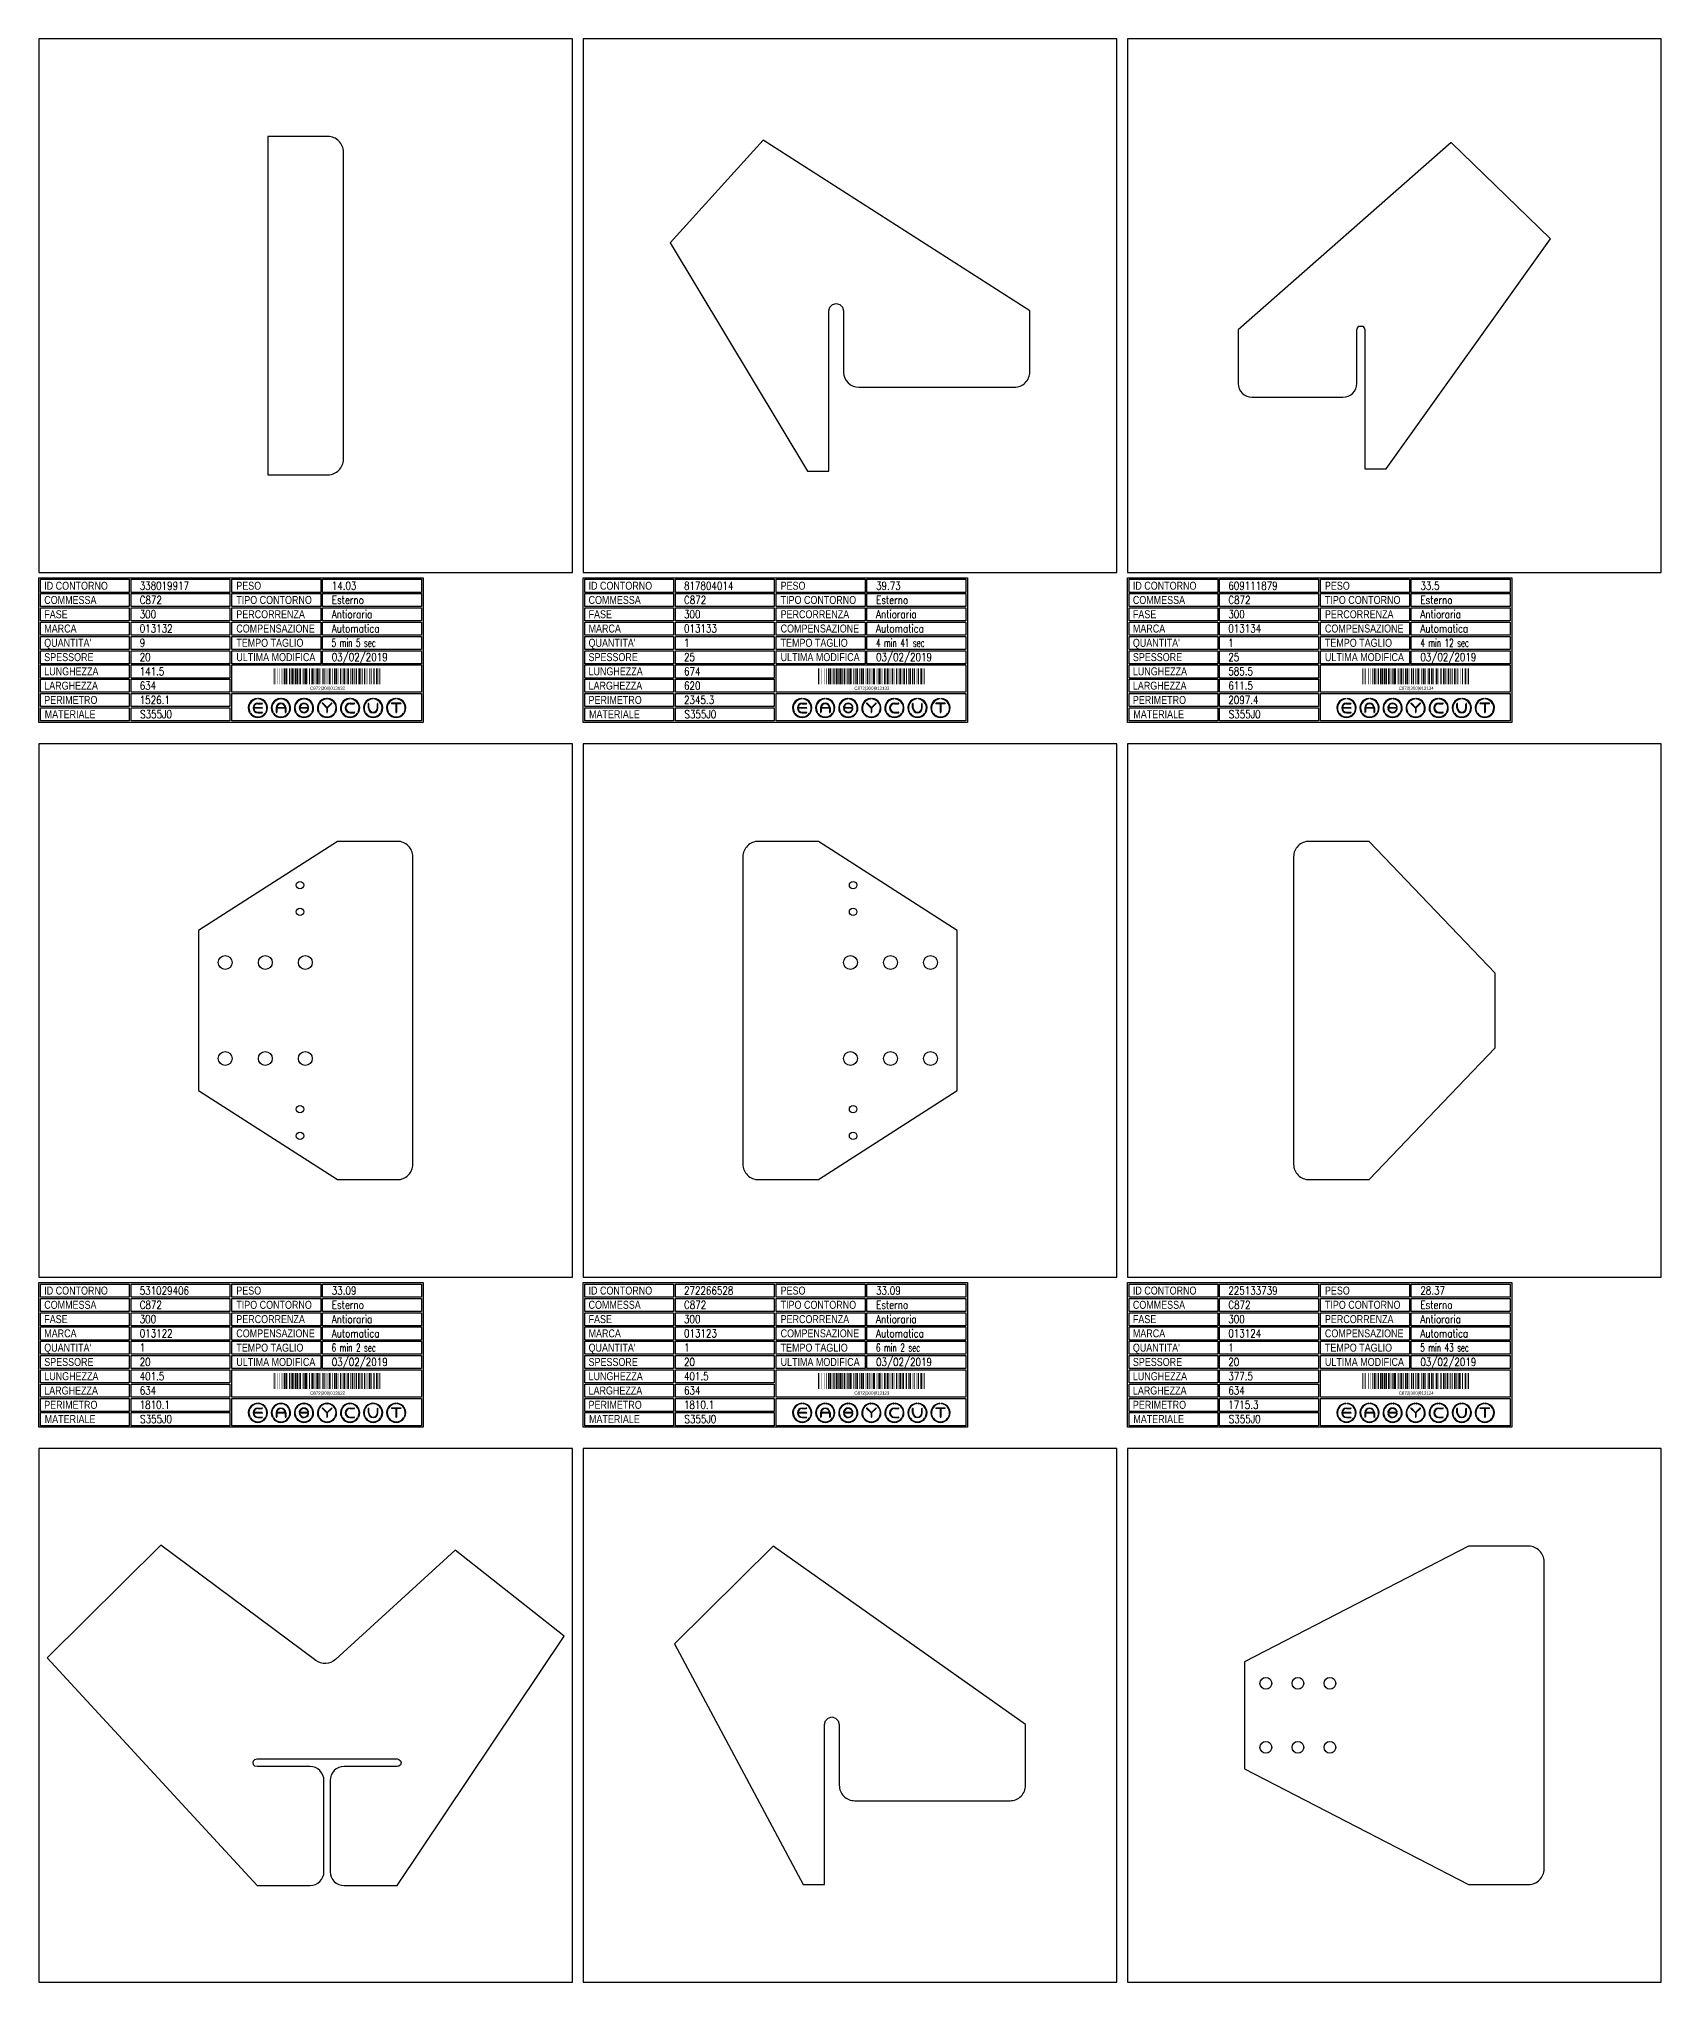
# Model space of a CAD drawing. Header units: millimetres. Extents: x 10000 to 53102, y 10000 to 35064.
# Drawn here: x 15100 to 18140, y 16686 to 20328 of the extents above; entities that cross this region are included whole.
import ezdxf
from ezdxf.enums import TextEntityAlignment as Align

# ---------------------------------------------------------------- set-up
doc = ezdxf.new("R2010")
doc.units = ezdxf.units.MM
doc.styles.add('EasyCutStyle', font='romans.shx', dxfattribs={"width": 0.8})
doc.styles.add('EasyCutStyle1', font='arial.ttf', dxfattribs={"width": 0.8})

# ---------------------------------------------------------------- blocks, each defined once
blk = doc.blocks.new('BlockShape01')
at = {"color": 253}
blk.add_lwpolyline([(0, 0), (720, 0), (720, -271), (0, -271)], close=True, dxfattribs=at)
at = {"color": 2}
for points in [[(3, -2.9), (169.3, -2.9), (169.3, -27.3), (3, -27.3)], [(3, -2.9), (169.3, -2.9), (169.3, -27.3), (3, -27.3)], [(3, -29.6), (169.3, -29.6), (169.3, -54), (3, -54)], [(361.9, -2.9), (528.3, -2.9), (528.3, -27.3), (361.9, -27.3)], [(361.9, -29.6), (528.3, -29.6), (528.3, -54), (361.9, -54)], [(3, -56.4), (169.3, -56.4), (169.3, -80.8), (3, -80.8)], [(361.9, -56.4), (528.3, -56.4), (528.3, -80.8), (361.9, -80.8)], [(3, -83.1), (169.3, -83.1), (169.3, -107.6), (3, -107.6)], [(361.9, -83.1), (528.3, -83.1), (528.3, -107.6), (361.9, -107.6)], [(3, -109.9), (169.3, -109.9), (169.3, -134.3), (3, -134.3)], [(3, -136.7), (169.3, -136.7), (169.3, -161.1), (3, -161.1)], [(361.9, -109.9), (528.3, -109.9), (528.3, -134.3), (361.9, -134.3)], [(361.9, -136.7), (528.3, -136.7), (528.3, -161.1), (361.9, -161.1)], [(3, -163.4), (169.3, -163.4), (169.3, -187.9), (3, -187.9)], [(3, -190.2), (169.3, -190.2), (169.3, -214.6), (3, -214.6)], [(3, -217), (169.3, -217), (169.3, -241.4), (3, -241.4)], [(3, -243.7), (169.3, -243.7), (169.3, -268.1), (3, -268.1)]]:
    blk.add_lwpolyline(points, close=True, dxfattribs=at)
at = {"color": 1}
for points in [[(172.7, -2.9), (358.1, -2.9), (358.1, -27.3), (172.7, -27.3)], [(172.7, -29.6), (358.1, -29.6), (358.1, -54), (172.7, -54)], [(531.6, -2.9), (717, -2.9), (717, -27.3), (531.6, -27.3)], [(531.6, -29.6), (717, -29.6), (717, -54), (531.6, -54)], [(172.7, -56.4), (358.1, -56.4), (358.1, -80.8), (172.7, -80.8)], [(531.6, -56.4), (717, -56.4), (717, -80.8), (531.6, -80.8)], [(172.7, -83.1), (358.1, -83.1), (358.1, -107.6), (172.7, -107.6)], [(531.6, -83.1), (717, -83.1), (717, -107.6), (531.6, -107.6)], [(172.7, -109.9), (358.1, -109.9), (358.1, -134.3), (172.7, -134.3)], [(172.7, -136.7), (358.1, -136.7), (358.1, -161.1), (172.7, -161.1)], [(531.6, -109.9), (717, -109.9), (717, -134.3), (531.6, -134.3)], [(531.6, -136.7), (717, -136.7), (717, -161.1), (531.6, -161.1)], [(172.7, -163.4), (358.1, -163.4), (358.1, -187.9), (172.7, -187.9)], [(361.9, -163.4), (717, -163.4), (717, -214.6), (361.9, -214.6)], [(172.7, -190.2), (358.1, -190.2), (358.1, -214.6), (172.7, -214.6)], [(172.7, -217), (358.1, -217), (358.1, -241.4), (172.7, -241.4)], [(361.9, -217), (717, -217), (717, -268.1), (361.9, -268.1)], [(172.7, -243.7), (358.1, -243.7), (358.1, -268.1), (172.7, -268.1)]]:
    blk.add_lwpolyline(points, close=True, dxfattribs=at)
at = {"color": 161, "style": 'EasyCutStyle1', "width": 0.8}
for s, p in [('COMMESSA', (10.1, -49.1)), ('ID CONTORNO', (10.1, -22.4)), ('TIPO CONTORNO', (370, -49.1)), ('PESO', (370, -22.4)), ('FASE', (10.1, -75.9)), ('PERCORRENZA', (370, -75.9)), ('MARCA', (10.1, -102.6)), ('COMPENSAZIONE', (370, -102.6)), ("QUANTITA'", (10.1, -129.4)), ('SPESSORE', (10.1, -156.2)), ('TEMPO TAGLIO', (370, -129.4)), ('ULTIMA MODIFICA', (370, -156.2)), ('LUNGHEZZA', (10.1, -182.9)), ('LARGHEZZA', (10.1, -209.7)), ('PERIMETRO', (10.1, -236.5)), ('MATERIALE', (11, -263.2))]:
    blk.add_text(s, height=15, dxfattribs=at).set_placement(p)
at = {"style": 'EasyCutStyle'}
for tag, p, width in [('ORDERSHAPE', (188.9, -49.1), 0.8), ('IDSHAPE', (188.9, -22.4), 0.8), ('TYPESHAPE', (548.8, -49.1), 0.8), ('WEIGTHSHAPE', (548.8, -22.4), 0.8), ('PHASESHAPE', (188.9, -75.9), 0.8), ('JOUSHAPE', (548.8, -75.9), 0.8), ('MKSHAPE', (188.9, -102.6), 0.8), ('COMPSHAPE', (548.8, -102.6), 0.8), ('TKSHAPE', (188.9, -156.2), 0.8), ('QTASHAPE', (188.9, -129.4), 0.8), ('TIMECUTSHAPE', (548.8, -129.4), 0.65), ('LASTMODIFYSHAPE', (548.8, -156.2), 0.8), ('LENGTHSHAPE', (188.9, -182.9), 0.8), ('HEIGHTSHAPE', (188.9, -209.7), 0.8), ('PERIMETERSHAPE', (188.9, -236.5), 0.8), ('MATSHAPE', (189.8, -263.2), 0.8)]:
    blk.add_attdef(tag, p, '', height=15, dxfattribs=dict(at, width=width))
blk = doc.blocks.new('Logo')
for color, points in [(140, [(-144.9, -7.2, -1), (-145.9, -7.6, -0.520567), (-131.2, 17.9, -1), (-131.1, 16.9, 0.520567)]), (256, [(-121.7, 0.5), (-137.5, 0.5, -0.394366), (-129.6, 7.9), (-121.7, 7.9, 1), (-121.7, 9), (-129.6, 9, 1), (-129.6, -9), (-121.7, -9, 1), (-121.7, -7.9), (-129.6, -7.9, -0.394366), (-137.5, -0.5), (-121.7, -0.5, 1)]), (140, [(-114.3, -7.2, 1), (-113.3, -7.6, 0.520567), (-128, 17.9, 0.916853), (-128.2, 16.9, 0.043377), (-128.1, 16.9, -0.520567)]), (140, [(-101.7, -7.2, -1), (-102.7, -7.6, -0.520567), (-88, 17.9, -1), (-87.9, 16.9, 0.520567)]), (140, [(-71.1, -7.2, 1), (-70.1, -7.6, 0.520567), (-84.8, 17.9, 1), (-84.9, 16.9, -0.520567)]), (140, [(-58.5, -7.2, -1), (-59.5, -7.6, -0.520567), (-44.8, 17.9, -1), (-44.7, 16.9, 0.520567)]), (256, [(-36.6, -0.5, -0.486114), (-35.5, -1.9, -0.776377), (-50.9, -2, 1), (-51.9, -2.3, 0.776377), (-34.5, -2.1, 0.486114), (-36.6, 0.5), (-49.8, 0.5, -0.486114), (-50.9, 1.9, -0.776377), (-35.5, 2, 1), (-34.5, 2.3, 0.776377), (-51.9, 2.1, 0.486114), (-49.8, -0.5)]), (140, [(-27.9, -7.2, 1), (-26.9, -7.6, 0.520567), (-41.6, 17.9, 1), (-41.7, 16.9, -0.520567)]), (140, [(-15.3, -7.2, -1), (-16.3, -7.6, -0.520567), (-1.6, 17.9, -1), (-1.5, 16.9, 0.520567)]), (256, [(0, 0.8), (-8.1, 8.8, 1), (-8.8, 8.1), (-0.5, -0.2), (-0.5, -7.9, 1), (0.5, -7.9), (0.5, -0.2), (8.8, 8.1, 1), (8.1, 8.8)]), (140, [(15.3, -7.2, 1), (16.3, -7.6, 0.520567), (1.6, 17.9, 1), (1.5, 16.9, -0.520567)]), (140, [(27.9, -7.2, -1), (26.9, -7.6, -0.520567), (41.6, 17.9, -1), (41.7, 16.9, 0.520567)]), (256, [(43.2, -9), (51.1, -9, 1), (51.1, -7.9), (43.2, -7.9, -1), (43.2, 7.9), (51.1, 7.9, 1), (51.1, 9), (43.2, 9, 1)]), (140, [(58.5, -7.2, 1), (59.5, -7.6, 0.520567), (44.8, 17.9, 1), (44.7, 16.9, -0.520567)]), (140, [(71.1, -7.2, -1), (70.1, -7.6, -0.520567), (84.8, 17.9, -1), (84.9, 16.9, 0.520567)]), (256, [(78.5, 0), (78.5, 7.9, 1), (77.4, 7.9), (77.4, 0, 1), (95.4, 0), (95.4, 7.9, 1), (94.3, 7.9), (94.3, 0, -1)]), (140, [(101.7, -7.2, 1), (102.7, -7.6, 0.520567), (88, 17.9, 1), (87.9, 16.9, -0.520567)]), (140, [(114.3, -7.2, -1), (113.3, -7.6, -0.520567), (128, 17.9, -1), (128.1, 16.9, 0.520567)]), (256, [(121.1, 9, 1), (121.1, 7.9), (129.1, 7.9), (129.1, -7.9, 1), (130.1, -7.9), (130.1, 7.9), (138.1, 7.9, 1), (138.1, 9)]), (140, [(144.9, -7.2, 1), (145.9, -7.6, 0.520567), (131.2, 17.9, 1), (131.1, 16.9, -0.520567)]), (140, [(-114.9, -10.3, 1), (-115.7, -9.7, -0.520567), (-143.5, -9.7, 1), (-144.3, -10.3, 0.520567)]), (140, [(-71.7, -10.3, 1), (-72.5, -9.7, -0.520567), (-100.3, -9.7, 1), (-101.1, -10.3, 0.520567)]), (140, [(-28.5, -10.3, 1), (-29.3, -9.7, -0.520567), (-57.1, -9.7, 1), (-57.9, -10.3, 0.520567)]), (140, [(14.7, -10.3, 1), (13.9, -9.7, -0.520567), (-13.9, -9.7, 1), (-14.7, -10.3, 0.520567)]), (140, [(57.9, -10.3, 1), (57.1, -9.7, -0.520567), (29.3, -9.7, 1), (28.5, -10.3, 0.520567)]), (140, [(101.1, -10.3, 1), (100.3, -9.7, -0.520567), (72.5, -9.7, 1), (71.7, -10.3, 0.520567)]), (140, [(144.3, -10.3, 1), (143.5, -9.7, -0.520567), (115.7, -9.7, 1), (114.9, -10.3, 0.520567)])]:
    blk.add_hatch(color=color).paths.add_polyline_path(points)
h = blk.add_hatch(color=256)
h.paths.add_polyline_path([(-78.5, -0.5), (-78.5, -7.9, 1), (-77.4, -7.9), (-77.4, 0, 1), (-95.4, 0), (-95.4, -7.9, 1), (-94.3, -7.9), (-94.3, -0.5)])
h.paths.add_polyline_path([(-94.3, 0.5, -0.933992), (-78.5, 0.5)], flags=16)
for p, q in [((-121.7, 0.5), (-137.5, 0.5)), ((-129.6, 9), (-121.7, 9)), ((-129.6, 7.9), (-121.7, 7.9)), ((-95.4, 0), (-95.4, -7.9)), ((-78.5, 0.5), (-94.3, 0.5)), ((-77.4, 0), (-77.4, -7.9)), ((-36.6, 0.5), (-49.8, 0.5)), ((-0.5, -0.2), (-8.8, 8.1)), ((0, 0.8), (-8.1, 8.8)), ((0, 0.8), (8.1, 8.8)), ((0.5, -0.2), (8.8, 8.1)), ((43.2, 9), (51.1, 9)), ((43.2, 7.9), (51.1, 7.9)), ((77.4, 0), (77.4, 7.9)), ((78.5, 0), (78.5, 7.9)), ((94.3, 0), (94.3, 7.9)), ((95.4, 0), (95.4, 7.9)), ((138.1, 9), (121.1, 9)), ((129.1, 7.9), (121.1, 7.9)), ((129.1, 7.9), (129.1, -7.9)), ((130.1, 7.9), (130.1, -7.9)), ((138.1, 7.9), (130.1, 7.9)), ((-121.7, -0.5), (-137.5, -0.5)), ((-129.6, -7.9), (-121.7, -7.9)), ((-129.6, -9), (-121.7, -9)), ((-94.3, -0.5), (-94.3, -7.9)), ((-78.5, -0.5), (-94.3, -0.5)), ((-78.5, -0.5), (-78.5, -7.9)), ((-36.6, -0.5), (-49.8, -0.5)), ((-0.5, -0.2), (-0.5, -7.9)), ((0.5, -0.2), (0.5, -7.9)), ((43.2, -7.9), (51.1, -7.9)), ((43.2, -9), (51.1, -9))]:
    blk.add_line(p, q)
at = {"color": 140}
for centre, radius, start, end in [((-129.6, 0), 18, 95, 205), ((-129.6, 0), 16.9, 95, 205), ((-131.1, 17.4), 0.54, 275, 95), ((-128.1, 17.4), 0.54, 85, 265), ((-129.6, 0), 16.9, 335, 85), ((-129.6, 0), 18, 335, 85), ((-86.4, 0), 18, 95, 205), ((-86.4, 0), 16.9, 95, 205), ((-87.9, 17.4), 0.54, 275, 95), ((-84.9, 17.4), 0.54, 85, 265), ((-86.4, 0), 16.9, 335, 85), ((-86.4, 0), 18, 335, 85), ((-43.2, 0), 18, 95, 205), ((-43.2, 0), 16.9, 95, 205), ((-44.7, 17.4), 0.54, 275, 95), ((-41.7, 17.4), 0.54, 85, 265), ((-43.2, 0), 16.9, 335, 85), ((-43.2, 0), 18, 335, 85), ((0, 0), 18, 95, 205), ((0, 0), 16.9, 95, 205), ((-1.5, 17.4), 0.54, 275, 95), ((1.5, 17.4), 0.54, 85, 265), ((0, 0), 16.9, 335, 85), ((0, 0), 18, 335, 85), ((43.2, 0), 18, 95, 205), ((43.2, 0), 16.9, 95, 205), ((41.7, 17.4), 0.54, 275, 95), ((44.7, 17.4), 0.54, 85, 265), ((43.2, 0), 16.9, 335, 85), ((43.2, 0), 18, 335, 85), ((86.4, 0), 18, 95, 205), ((86.4, 0), 16.9, 95, 205), ((84.9, 17.4), 0.54, 275, 95), ((87.9, 17.4), 0.54, 85, 265), ((86.4, 0), 16.9, 335, 85), ((86.4, 0), 18, 335, 85), ((129.6, 0), 18, 95, 205), ((129.6, 0), 16.9, 95, 205), ((128.1, 17.4), 0.54, 275, 95), ((131.1, 17.4), 0.54, 85, 265), ((129.6, 0), 16.9, 335, 85), ((129.6, 0), 18, 335, 85), ((-145.4, -7.4), 0.54, 205, 25), ((-143.9, -10), 0.54, 35, 215), ((-129.6, 0), 18, 215, 325), ((-129.6, 0), 16.9, 215, 325), ((-115.3, -10), 0.54, 325, 145), ((-113.8, -7.4), 0.54, 155, 335), ((-102.2, -7.4), 0.54, 205, 25), ((-100.7, -10), 0.54, 35, 215), ((-86.4, 0), 18, 215, 325), ((-86.4, 0), 16.9, 215, 325), ((-72.1, -10), 0.54, 325, 145), ((-70.6, -7.4), 0.54, 155, 335), ((-59, -7.4), 0.54, 205, 25), ((-57.5, -10), 0.54, 35, 215), ((-43.2, 0), 18, 215, 325), ((-43.2, 0), 16.9, 215, 325), ((-28.9, -10), 0.54, 325, 145), ((-27.4, -7.4), 0.54, 155, 335), ((-15.8, -7.4), 0.54, 205, 25), ((-14.3, -10), 0.54, 35, 215), ((0, 0), 18, 215, 325), ((0, 0), 16.9, 215, 325), ((14.3, -10), 0.54, 325, 145), ((15.8, -7.4), 0.54, 155, 335), ((27.4, -7.4), 0.54, 205, 25), ((28.9, -10), 0.54, 35, 215), ((43.2, 0), 18, 215, 325), ((43.2, 0), 16.9, 215, 325), ((57.5, -10), 0.54, 325, 145), ((59, -7.4), 0.54, 155, 335), ((70.6, -7.4), 0.54, 205, 25), ((72.1, -10), 0.54, 35, 215), ((86.4, 0), 18, 215, 325), ((86.4, 0), 16.9, 215, 325), ((100.7, -10), 0.54, 325, 145), ((102.2, -7.4), 0.54, 155, 335), ((113.8, -7.4), 0.54, 205, 25), ((115.3, -10), 0.54, 35, 215), ((129.6, 0), 18, 215, 325), ((129.6, 0), 16.9, 215, 325), ((143.9, -10), 0.54, 325, 145), ((145.4, -7.4), 0.54, 155, 335)]:
    blk.add_arc(centre, radius, start, end, dxfattribs=at)
for centre, radius, start, end in [((-129.6, 0), 9, 90, 270), ((-129.6, 0), 7.92, 90, 176.0904), ((-121.7, 8.5), 0.54, 270, 90), ((-121.7, 0), 0.54, 270, 90), ((-86.4, 0), 9, 0, 180), ((-86.4, 0), 7.92, 3.9096, 176.0904), ((-49.8, 1.6), 2.16, 166.2998, 270), ((-43.2, 0), 9, 15, 166.2998), ((-43.2, 0), 7.92, 15, 166.2998), ((-49.8, 1.6), 1.08, 166.2998, 270), ((-36.6, -1.6), 2.16, 346.2998, 90), ((-35, 2.2), 0.54, 195, 15), ((-8.5, 8.5), 0.54, 45, 225), ((8.5, 8.5), 0.54, 315, 135), ((43.2, 0), 9, 90, 270), ((43.2, 0), 7.92, 90, 270), ((51.1, 8.5), 0.54, 270, 90), ((77.9, 7.9), 0.54, 0, 180), ((86.4, 0), 9, 180, 0), ((86.4, 0), 7.92, 180, 0), ((94.9, 7.9), 0.54, 0, 180), ((121.1, 8.5), 0.54, 90, 270), ((138.1, 8.5), 0.54, 270, 90), ((-129.6, 0), 7.92, 183.9096, 270), ((-121.7, -8.5), 0.54, 270, 90), ((-94.9, -7.9), 0.54, 180, 0), ((-77.9, -7.9), 0.54, 180, 0), ((-51.4, -2.2), 0.54, 15, 195), ((-43.2, 0), 9, 195, 346.2998), ((-43.2, 0), 7.92, 195, 346.2998), ((-36.6, -1.6), 1.08, 346.2998, 90), ((0, -7.9), 0.54, 180, 0), ((51.1, -8.5), 0.54, 270, 90), ((129.6, -7.9), 0.54, 180, 0)]:
    blk.add_arc(centre, radius, start, end)
blk = doc.blocks.new('531029406_128', base_point=(240.8, -403))
at = {"linetype": 'Continuous'}
for points, const_width in [([(241.8, -403), (241.8, -373)], 2), ([(244.3, -403), (244.3, -373)], 1), ([(247.3, -403), (247.3, -373)], 1), ([(252.3, -403), (252.3, -373)], 1), ([(256.3, -403), (256.3, -373)], 1), ([(260.8, -403), (260.8, -373)], 2), ([(264.3, -403), (264.3, -373)], 3), ([(267.3, -403), (267.3, -373)], 1), ([(270.8, -403), (270.8, -373)], 2), ([(275.3, -403), (275.3, -373)], 3), ([(278.8, -403), (278.8, -373)], 2), ([(282.3, -403), (282.3, -373)], 3), ([(285.8, -403), (285.8, -373)], 2), ([(290.3, -403), (290.3, -373)], 3), ([(294.3, -403), (294.3, -373)], 1), ([(296.3, -403), (296.3, -373)], 1), ([(298.3, -403), (298.3, -373)], 1), ([(301.8, -403), (301.8, -373)], 4), ([(307.8, -403), (307.8, -373)], 2), ([(311.3, -403), (311.3, -373)], 1), ([(314.3, -403), (314.3, -373)], 3), ([(318.3, -403), (318.3, -373)], 1), ([(322.3, -403), (322.3, -373)], 3), ([(325.8, -403), (325.8, -373)], 2), ([(329.3, -403), (329.3, -373)], 1), ([(333.3, -403), (333.3, -373)], 3), ([(336.8, -403), (336.8, -373)], 2), ([(340.3, -403), (340.3, -373)], 1), ([(342.3, -403), (342.3, -373)], 1), ([(345.8, -403), (345.8, -373)], 4), ([(351.3, -403), (351.3, -373)], 1), ([(355.3, -403), (355.3, -373)], 3), ([(358.8, -403), (358.8, -373)], 2), ([(362.3, -403), (362.3, -373)], 1), ([(366.3, -403), (366.3, -373)], 3), ([(370.8, -403), (370.8, -373)], 2), ([(373.8, -403), (373.8, -373)], 2), ([(377.3, -403), (377.3, -373)], 1), ([(380.3, -403), (380.3, -373)], 3), ([(384.3, -403), (384.3, -373)], 1), ([(388.3, -403), (388.3, -373)], 3), ([(392.8, -403), (392.8, -373)], 2), ([(395.8, -403), (395.8, -373)], 2), ([(400.3, -403), (400.3, -373)], 3), ([(404.3, -403), (404.3, -373)], 1), ([(406.8, -403), (406.8, -373)], 2), ([(411.3, -403), (411.3, -373)], 3), ([(415.3, -403), (415.3, -373)], 1), ([(417.3, -403), (417.3, -373)], 1), ([(420.8, -403), (420.8, -373)], 4), ([(424.3, -403), (424.3, -373)], 1), ([(428.8, -403), (428.8, -373)], 2), ([(434.3, -403), (434.3, -373)], 3), ([(437.3, -403), (437.3, -373)], 1), ([(439.8, -403), (439.8, -373)], 2)]:
    blk.add_lwpolyline(points, dxfattribs=dict(at, const_width=const_width))
blk.add_text('C872|300|013122', height=6).set_placement((341.8, -413.5), align=Align.CENTER)
blk = doc.blocks.new('272266528_128', base_point=(240.7, -403))
at = {"linetype": 'Continuous'}
for points, const_width in [([(241.7, -403), (241.7, -373)], 2), ([(244.2, -403), (244.2, -373)], 1), ([(247.2, -403), (247.2, -373)], 1), ([(252.2, -403), (252.2, -373)], 1), ([(256.2, -403), (256.2, -373)], 1), ([(260.7, -403), (260.7, -373)], 2), ([(264.2, -403), (264.2, -373)], 3), ([(267.2, -403), (267.2, -373)], 1), ([(270.7, -403), (270.7, -373)], 2), ([(275.2, -403), (275.2, -373)], 3), ([(278.7, -403), (278.7, -373)], 2), ([(282.2, -403), (282.2, -373)], 3), ([(285.7, -403), (285.7, -373)], 2), ([(290.2, -403), (290.2, -373)], 3), ([(294.2, -403), (294.2, -373)], 1), ([(296.2, -403), (296.2, -373)], 1), ([(298.2, -403), (298.2, -373)], 1), ([(301.7, -403), (301.7, -373)], 4), ([(307.7, -403), (307.7, -373)], 2), ([(311.2, -403), (311.2, -373)], 1), ([(314.2, -403), (314.2, -373)], 3), ([(318.2, -403), (318.2, -373)], 1), ([(322.2, -403), (322.2, -373)], 3), ([(325.7, -403), (325.7, -373)], 2), ([(329.2, -403), (329.2, -373)], 1), ([(333.2, -403), (333.2, -373)], 3), ([(336.7, -403), (336.7, -373)], 2), ([(340.2, -403), (340.2, -373)], 1), ([(342.2, -403), (342.2, -373)], 1), ([(345.7, -403), (345.7, -373)], 4), ([(351.2, -403), (351.2, -373)], 1), ([(355.2, -403), (355.2, -373)], 3), ([(358.7, -403), (358.7, -373)], 2), ([(362.2, -403), (362.2, -373)], 1), ([(366.2, -403), (366.2, -373)], 3), ([(370.7, -403), (370.7, -373)], 2), ([(373.7, -403), (373.7, -373)], 2), ([(377.2, -403), (377.2, -373)], 1), ([(380.2, -403), (380.2, -373)], 3), ([(384.2, -403), (384.2, -373)], 1), ([(388.2, -403), (388.2, -373)], 3), ([(392.7, -403), (392.7, -373)], 2), ([(395.7, -403), (395.7, -373)], 2), ([(400.2, -403), (400.2, -373)], 3), ([(404.2, -403), (404.2, -373)], 1), ([(406.7, -403), (406.7, -373)], 2), ([(410.2, -403), (410.2, -373)], 1), ([(413.2, -403), (413.2, -373)], 3), ([(417.2, -403), (417.2, -373)], 1), ([(420.7, -403), (420.7, -373)], 2), ([(425.2, -403), (425.2, -373)], 1), ([(428.7, -403), (428.7, -373)], 2), ([(434.2, -403), (434.2, -373)], 3), ([(437.2, -403), (437.2, -373)], 1), ([(439.7, -403), (439.7, -373)], 2)]:
    blk.add_lwpolyline(points, dxfattribs=dict(at, const_width=const_width))
blk.add_text('C872|300|013123', height=6).set_placement((341.7, -413.5), align=Align.CENTER)
blk = doc.blocks.new('225133739_128', base_point=(228.7, -403))
at = {"linetype": 'Continuous'}
for points, const_width in [([(229.7, -403), (229.7, -373)], 2), ([(232.2, -403), (232.2, -373)], 1), ([(235.2, -403), (235.2, -373)], 1), ([(240.2, -403), (240.2, -373)], 1), ([(244.2, -403), (244.2, -373)], 1), ([(248.7, -403), (248.7, -373)], 2), ([(252.2, -403), (252.2, -373)], 3), ([(255.2, -403), (255.2, -373)], 1), ([(258.7, -403), (258.7, -373)], 2), ([(263.2, -403), (263.2, -373)], 3), ([(266.7, -403), (266.7, -373)], 2), ([(270.2, -403), (270.2, -373)], 3), ([(273.7, -403), (273.7, -373)], 2), ([(278.2, -403), (278.2, -373)], 3), ([(282.2, -403), (282.2, -373)], 1), ([(284.2, -403), (284.2, -373)], 1), ([(286.2, -403), (286.2, -373)], 1), ([(289.7, -403), (289.7, -373)], 4), ([(295.7, -403), (295.7, -373)], 2), ([(299.2, -403), (299.2, -373)], 1), ([(302.2, -403), (302.2, -373)], 3), ([(306.2, -403), (306.2, -373)], 1), ([(310.2, -403), (310.2, -373)], 3), ([(313.7, -403), (313.7, -373)], 2), ([(317.2, -403), (317.2, -373)], 1), ([(321.2, -403), (321.2, -373)], 3), ([(324.7, -403), (324.7, -373)], 2), ([(328.2, -403), (328.2, -373)], 1), ([(330.2, -403), (330.2, -373)], 1), ([(333.7, -403), (333.7, -373)], 4), ([(339.2, -403), (339.2, -373)], 1), ([(343.2, -403), (343.2, -373)], 3), ([(346.7, -403), (346.7, -373)], 2), ([(350.2, -403), (350.2, -373)], 1), ([(354.2, -403), (354.2, -373)], 3), ([(358.7, -403), (358.7, -373)], 2), ([(361.7, -403), (361.7, -373)], 2), ([(365.2, -403), (365.2, -373)], 1), ([(368.2, -403), (368.2, -373)], 3), ([(372.2, -403), (372.2, -373)], 1), ([(376.2, -403), (376.2, -373)], 3), ([(380.7, -403), (380.7, -373)], 2), ([(383.7, -403), (383.7, -373)], 2), ([(388.2, -403), (388.2, -373)], 3), ([(392.2, -403), (392.2, -373)], 1), ([(394.7, -403), (394.7, -373)], 2), ([(398.2, -403), (398.2, -373)], 1), ([(402.2, -403), (402.2, -373)], 3), ([(405.7, -403), (405.7, -373)], 2), ([(410.2, -403), (410.2, -373)], 3), ([(413.2, -403), (413.2, -373)], 1), ([(416.7, -403), (416.7, -373)], 2), ([(422.2, -403), (422.2, -373)], 3), ([(425.2, -403), (425.2, -373)], 1), ([(427.7, -403), (427.7, -373)], 2)]:
    blk.add_lwpolyline(points, dxfattribs=dict(at, const_width=const_width))
blk.add_text('C872|300|013124', height=6).set_placement((329.7, -413.5), align=Align.CENTER)
blk = doc.blocks.new('338019917_128', base_point=(110.8, -403))
at = {"linetype": 'Continuous'}
for points, const_width in [([(111.8, -403), (111.8, -373)], 2), ([(114.3, -403), (114.3, -373)], 1), ([(117.3, -403), (117.3, -373)], 1), ([(122.3, -403), (122.3, -373)], 1), ([(126.3, -403), (126.3, -373)], 1), ([(130.8, -403), (130.8, -373)], 2), ([(134.3, -403), (134.3, -373)], 3), ([(137.3, -403), (137.3, -373)], 1), ([(140.8, -403), (140.8, -373)], 2), ([(145.3, -403), (145.3, -373)], 3), ([(148.8, -403), (148.8, -373)], 2), ([(152.3, -403), (152.3, -373)], 3), ([(155.8, -403), (155.8, -373)], 2), ([(160.3, -403), (160.3, -373)], 3), ([(164.3, -403), (164.3, -373)], 1), ([(166.3, -403), (166.3, -373)], 1), ([(168.3, -403), (168.3, -373)], 1), ([(171.8, -403), (171.8, -373)], 4), ([(177.8, -403), (177.8, -373)], 2), ([(181.3, -403), (181.3, -373)], 1), ([(184.3, -403), (184.3, -373)], 3), ([(188.3, -403), (188.3, -373)], 1), ([(192.3, -403), (192.3, -373)], 3), ([(195.8, -403), (195.8, -373)], 2), ([(199.3, -403), (199.3, -373)], 1), ([(203.3, -403), (203.3, -373)], 3), ([(206.8, -403), (206.8, -373)], 2), ([(210.3, -403), (210.3, -373)], 1), ([(212.3, -403), (212.3, -373)], 1), ([(215.8, -403), (215.8, -373)], 4), ([(221.3, -403), (221.3, -373)], 1), ([(225.3, -403), (225.3, -373)], 3), ([(228.8, -403), (228.8, -373)], 2), ([(232.3, -403), (232.3, -373)], 1), ([(236.3, -403), (236.3, -373)], 3), ([(240.8, -403), (240.8, -373)], 2), ([(243.8, -403), (243.8, -373)], 2), ([(247.3, -403), (247.3, -373)], 1), ([(250.3, -403), (250.3, -373)], 3), ([(254.3, -403), (254.3, -373)], 1), ([(258.3, -403), (258.3, -373)], 3), ([(262.8, -403), (262.8, -373)], 2), ([(265.8, -403), (265.8, -373)], 2), ([(269.3, -403), (269.3, -373)], 1), ([(272.3, -403), (272.3, -373)], 3), ([(276.8, -403), (276.8, -373)], 2), ([(281.3, -403), (281.3, -373)], 3), ([(285.3, -403), (285.3, -373)], 1), ([(287.3, -403), (287.3, -373)], 1), ([(290.8, -403), (290.8, -373)], 2), ([(294.3, -403), (294.3, -373)], 1), ([(298.8, -403), (298.8, -373)], 2), ([(304.3, -403), (304.3, -373)], 3), ([(307.3, -403), (307.3, -373)], 1), ([(309.8, -403), (309.8, -373)], 2)]:
    blk.add_lwpolyline(points, dxfattribs=dict(at, const_width=const_width))
blk.add_text('C872|300|013132', height=6).set_placement((211.8, -413.5), align=Align.CENTER)
blk = doc.blocks.new('817804014_128', base_point=(377, -410))
at = {"linetype": 'Continuous'}
for points, const_width in [([(378, -410), (378, -380)], 2), ([(380.5, -410), (380.5, -380)], 1), ([(383.5, -410), (383.5, -380)], 1), ([(388.5, -410), (388.5, -380)], 1), ([(392.5, -410), (392.5, -380)], 1), ([(397, -410), (397, -380)], 2), ([(400.5, -410), (400.5, -380)], 3), ([(403.5, -410), (403.5, -380)], 1), ([(407, -410), (407, -380)], 2), ([(411.5, -410), (411.5, -380)], 3), ([(415, -410), (415, -380)], 2), ([(418.5, -410), (418.5, -380)], 3), ([(422, -410), (422, -380)], 2), ([(426.5, -410), (426.5, -380)], 3), ([(430.5, -410), (430.5, -380)], 1), ([(432.5, -410), (432.5, -380)], 1), ([(434.5, -410), (434.5, -380)], 1), ([(438, -410), (438, -380)], 4), ([(444, -410), (444, -380)], 2), ([(447.5, -410), (447.5, -380)], 1), ([(450.5, -410), (450.5, -380)], 3), ([(454.5, -410), (454.5, -380)], 1), ([(458.5, -410), (458.5, -380)], 3), ([(462, -410), (462, -380)], 2), ([(465.5, -410), (465.5, -380)], 1), ([(469.5, -410), (469.5, -380)], 3), ([(473, -410), (473, -380)], 2), ([(476.5, -410), (476.5, -380)], 1), ([(478.5, -410), (478.5, -380)], 1), ([(482, -410), (482, -380)], 4), ([(487.5, -410), (487.5, -380)], 1), ([(491.5, -410), (491.5, -380)], 3), ([(495, -410), (495, -380)], 2), ([(498.5, -410), (498.5, -380)], 1), ([(502.5, -410), (502.5, -380)], 3), ([(507, -410), (507, -380)], 2), ([(510, -410), (510, -380)], 2), ([(513.5, -410), (513.5, -380)], 1), ([(516.5, -410), (516.5, -380)], 3), ([(520.5, -410), (520.5, -380)], 1), ([(524.5, -410), (524.5, -380)], 3), ([(529, -410), (529, -380)], 2), ([(532, -410), (532, -380)], 2), ([(535.5, -410), (535.5, -380)], 1), ([(538.5, -410), (538.5, -380)], 3), ([(543, -410), (543, -380)], 2), ([(546.5, -410), (546.5, -380)], 1), ([(549.5, -410), (549.5, -380)], 3), ([(554, -410), (554, -380)], 2), ([(557.5, -410), (557.5, -380)], 3), ([(561.5, -410), (561.5, -380)], 1), ([(565, -410), (565, -380)], 2), ([(570.5, -410), (570.5, -380)], 3), ([(573.5, -410), (573.5, -380)], 1), ([(576, -410), (576, -380)], 2)]:
    blk.add_lwpolyline(points, dxfattribs=dict(at, const_width=const_width))
blk.add_text('C872|300|013133', height=6).set_placement((478, -420.5), align=Align.CENTER)
blk = doc.blocks.new('609111879_128', base_point=(332.7, -414.2))
at = {"linetype": 'Continuous'}
for points, const_width in [([(333.7, -414.2), (333.7, -384.2)], 2), ([(336.2, -414.2), (336.2, -384.2)], 1), ([(339.2, -414.2), (339.2, -384.2)], 1), ([(344.2, -414.2), (344.2, -384.2)], 1), ([(348.2, -414.2), (348.2, -384.2)], 1), ([(352.7, -414.2), (352.7, -384.2)], 2), ([(356.2, -414.2), (356.2, -384.2)], 3), ([(359.2, -414.2), (359.2, -384.2)], 1), ([(362.7, -414.2), (362.7, -384.2)], 2), ([(367.2, -414.2), (367.2, -384.2)], 3), ([(370.7, -414.2), (370.7, -384.2)], 2), ([(374.2, -414.2), (374.2, -384.2)], 3), ([(377.7, -414.2), (377.7, -384.2)], 2), ([(382.2, -414.2), (382.2, -384.2)], 3), ([(386.2, -414.2), (386.2, -384.2)], 1), ([(388.2, -414.2), (388.2, -384.2)], 1), ([(390.2, -414.2), (390.2, -384.2)], 1), ([(393.7, -414.2), (393.7, -384.2)], 4), ([(399.7, -414.2), (399.7, -384.2)], 2), ([(403.2, -414.2), (403.2, -384.2)], 1), ([(406.2, -414.2), (406.2, -384.2)], 3), ([(410.2, -414.2), (410.2, -384.2)], 1), ([(414.2, -414.2), (414.2, -384.2)], 3), ([(417.7, -414.2), (417.7, -384.2)], 2), ([(421.2, -414.2), (421.2, -384.2)], 1), ([(425.2, -414.2), (425.2, -384.2)], 3), ([(428.7, -414.2), (428.7, -384.2)], 2), ([(432.2, -414.2), (432.2, -384.2)], 1), ([(434.2, -414.2), (434.2, -384.2)], 1), ([(437.7, -414.2), (437.7, -384.2)], 4), ([(443.2, -414.2), (443.2, -384.2)], 1), ([(447.2, -414.2), (447.2, -384.2)], 3), ([(450.7, -414.2), (450.7, -384.2)], 2), ([(454.2, -414.2), (454.2, -384.2)], 1), ([(458.2, -414.2), (458.2, -384.2)], 3), ([(462.7, -414.2), (462.7, -384.2)], 2), ([(465.7, -414.2), (465.7, -384.2)], 2), ([(469.2, -414.2), (469.2, -384.2)], 1), ([(472.2, -414.2), (472.2, -384.2)], 3), ([(476.2, -414.2), (476.2, -384.2)], 1), ([(480.2, -414.2), (480.2, -384.2)], 3), ([(484.7, -414.2), (484.7, -384.2)], 2), ([(487.7, -414.2), (487.7, -384.2)], 2), ([(491.2, -414.2), (491.2, -384.2)], 1), ([(494.2, -414.2), (494.2, -384.2)], 3), ([(498.7, -414.2), (498.7, -384.2)], 2), ([(502.2, -414.2), (502.2, -384.2)], 1), ([(506.2, -414.2), (506.2, -384.2)], 3), ([(509.2, -414.2), (509.2, -384.2)], 1), ([(511.7, -414.2), (511.7, -384.2)], 2), ([(516.2, -414.2), (516.2, -384.2)], 1), ([(520.7, -414.2), (520.7, -384.2)], 2), ([(526.2, -414.2), (526.2, -384.2)], 3), ([(529.2, -414.2), (529.2, -384.2)], 1), ([(531.7, -414.2), (531.7, -384.2)], 2)]:
    blk.add_lwpolyline(points, dxfattribs=dict(at, const_width=const_width))
blk.add_text('C872|300|013134', height=6).set_placement((433.7, -424.7), align=Align.CENTER)

msp = doc.modelspace()

# ---------------------------------------------------------------- linework, layer by layer
for p, q in [((16100, 20328), (15100, 20328)), ((15100, 20328), (15100, 19328)), ((16100, 19328), (16100, 20328)), ((17120, 20328), (16120, 20328)), ((16120, 20328), (16120, 19328)), ((17120, 19328), (17120, 20328)), ((18140, 20328), (17140, 20328)), ((17140, 20328), (17140, 19328)), ((18140, 19328), (18140, 20328)), ((15100, 19328), (16100, 19328)), ((16120, 19328), (17120, 19328)), ((17140, 19328), (18140, 19328)), ((16100, 19007), (15100, 19007)), ((15100, 19007), (15100, 18007)), ((16100, 18007), (16100, 19007)), ((17120, 19007), (16120, 19007)), ((16120, 19007), (16120, 18007)), ((17120, 18007), (17120, 19007)), ((18140, 19007), (17140, 19007)), ((17140, 19007), (17140, 18007)), ((18140, 18007), (18140, 19007)), ((15100, 18007), (16100, 18007)), ((16120, 18007), (17120, 18007)), ((17140, 18007), (18140, 18007)), ((16100, 17686), (15100, 17686)), ((15100, 17686), (15100, 16686)), ((16100, 16686), (16100, 17686)), ((17120, 17686), (16120, 17686)), ((16120, 17686), (16120, 16686)), ((17120, 16686), (17120, 17686)), ((18140, 17686), (17140, 17686)), ((17140, 17686), (17140, 16686)), ((18140, 16686), (18140, 17686)), ((15100, 16686), (16100, 16686)), ((16120, 16686), (17120, 16686)), ((17140, 16686), (18140, 16686))]:
    msp.add_line(p, q)
at = {"color": 2}
for points in [[(15529.3, 19511), (15641.8, 19511, 0.414214), (15670.8, 19540), (15670.8, 20116, 0.414214), (15641.8, 20145), (15529.3, 20145)], [(16540.5, 19518), (16580.5, 19518), (16580.5, 19818), (16582, 19825), (16587, 19830), (16594, 19832), (16601, 19830), (16606, 19825), (16608, 19818), (16608, 19703.5, 0.409216), (16637, 19675), (16928, 19675, 0.414214), (16957, 19704), (16957, 19818), (16457.5, 20138), (16283, 19945.5)], [(17584.8, 19522.3), (17624.8, 19522.3), (17932.8, 19953.3), (17746.3, 20133.8), (17347.3, 19782.8), (17347.3, 19682.3, 0.414214), (17373.3, 19656.3), (17543.8, 19656.3, 0.414214), (17569.8, 19682.3), (17569.8, 19782.8), (17570.8, 19786.3), (17573.8, 19789.3), (17577.3, 19789.8), (17581.3, 19789.3), (17583.8, 19786.3), (17584.8, 19782.8)], [(15659.3, 18190), (15771.8, 18190, 0.414214), (15800.8, 18219), (15800.8, 18795, 0.414214), (15771.8, 18824), (15659.3, 18824), (15399.3, 18657), (15399.3, 18357)], [(16560.8, 18190), (16820.8, 18357), (16820.8, 18657), (16560.8, 18824), (16448.3, 18824, 0.414214), (16419.3, 18795), (16419.3, 18219, 0.414214), (16448.3, 18190)], [(17592.8, 18190), (17828.8, 18437), (17828.8, 18577), (17592.8, 18824), (17480.3, 18824, 0.414214), (17451.3, 18795), (17451.3, 18219, 0.414214), (17480.3, 18190)], [(15508.8, 16867), (15608.3, 16867, 0.414214), (15634.3, 16893), (15634.3, 17064, 0.414214), (15608.3, 17090), (15508.8, 17090), (15504.8, 17091), (15502.3, 17093.5), (15501.3, 17097.5), (15502.3, 17101), (15504.8, 17103.5), (15508.8, 17104.5), (15771.3, 17104.5), (15774.8, 17103.5), (15777.8, 17101), (15778.8, 17097.5), (15777.8, 17093.5), (15774.8, 17091), (15771.3, 17090), (15671.8, 17090, 0.414214), (15645.8, 17064), (15645.8, 16893, 0.414214), (15671.8, 16867), (15771.3, 16867), (16084.3, 17334.5), (15879.8, 17495.5), (15655.8, 17290.5, -0.360779), (15618.8, 17289), (15328.8, 17505), (15115.8, 17293.5)], [(16532, 16869), (16572, 16869), (16572, 17169), (16574, 17176), (16579, 17181), (16586, 17183), (16593, 17181), (16598, 17176), (16600, 17169), (16600, 17055, 0.414214), (16629, 17026), (16920, 17026, 0.414214), (16949, 17055), (16949, 17169), (16476, 17503), (16291, 17320)], [(17779.3, 16869), (17891.8, 16869, 0.414214), (17920.8, 16898), (17920.8, 17474, 0.414214), (17891.8, 17503), (17779.3, 17503), (17359.3, 17286), (17359.3, 17086)]]:
    msp.add_lwpolyline(points, format="xyb", close=True, dxfattribs=at)
at = {"color": 4}
for centre, radius in [((15589.3, 18742), 7), ((16625.8, 18742), 7), ((15589.3, 18692), 7), ((16625.8, 18692), 7), ((15449.3, 18597), 13), ((15524.3, 18597), 13), ((15599.3, 18597), 13), ((16620.8, 18597), 13), ((16695.8, 18597), 13), ((16770.8, 18597), 13), ((15449.3, 18417), 13), ((15524.3, 18417), 13), ((15599.3, 18417), 13), ((16620.8, 18417), 13), ((16695.8, 18417), 13), ((16770.8, 18417), 13), ((15589.3, 18322), 7), ((16625.8, 18322), 7), ((15589.3, 18272), 7), ((16625.8, 18272), 7), ((17399.3, 17246), 11), ((17459.3, 17246), 11), ((17519.3, 17246), 11), ((17399.3, 17126), 11), ((17459.3, 17126), 11), ((17519.3, 17126), 11)]:
    msp.add_circle(centre, radius, dxfattribs=at)

# ---------------------------------------------------------------- block references
for p, values in [((15100, 19318), {'IDSHAPE': '338019917', 'ORDERSHAPE': 'C872', 'PHASESHAPE': '300', 'MKSHAPE': '013132', 'TKSHAPE': '20', 'LENGTHSHAPE': '141.5', 'HEIGHTSHAPE': '634', 'MATSHAPE': 'S355J0', 'LASTMODIFYSHAPE': '03/02/2019', 'PERIMETERSHAPE': '1526.1', 'WEIGTHSHAPE': '14.03', 'TYPESHAPE': 'Esterno', 'JOUSHAPE': 'Antioraria', 'COMPSHAPE': 'Automatica', 'TIMECUTSHAPE': '5 min 5 sec', 'QTASHAPE': '9'}), ((16120, 19318), {'IDSHAPE': '817804014', 'ORDERSHAPE': 'C872', 'PHASESHAPE': '300', 'MKSHAPE': '013133', 'TKSHAPE': '25', 'LENGTHSHAPE': '674', 'HEIGHTSHAPE': '620', 'MATSHAPE': 'S355J0', 'LASTMODIFYSHAPE': '03/02/2019', 'PERIMETERSHAPE': '2345.3', 'WEIGTHSHAPE': '39.73', 'TYPESHAPE': 'Esterno', 'JOUSHAPE': 'Antioraria', 'COMPSHAPE': 'Automatica', 'TIMECUTSHAPE': '4 min 41 sec', 'QTASHAPE': '1'}), ((17140, 19318), {'IDSHAPE': '609111879', 'ORDERSHAPE': 'C872', 'PHASESHAPE': '300', 'MKSHAPE': '013134', 'TKSHAPE': '25', 'LENGTHSHAPE': '585.5', 'HEIGHTSHAPE': '611.5', 'MATSHAPE': 'S355J0', 'LASTMODIFYSHAPE': '03/02/2019', 'PERIMETERSHAPE': '2097.4', 'WEIGTHSHAPE': '33.5', 'TYPESHAPE': 'Esterno', 'JOUSHAPE': 'Antioraria', 'COMPSHAPE': 'Automatica', 'TIMECUTSHAPE': '4 min 12 sec', 'QTASHAPE': '1'}), ((15100, 17997), {'IDSHAPE': '531029406', 'ORDERSHAPE': 'C872', 'PHASESHAPE': '300', 'MKSHAPE': '013122', 'TKSHAPE': '20', 'LENGTHSHAPE': '401.5', 'HEIGHTSHAPE': '634', 'MATSHAPE': 'S355J0', 'LASTMODIFYSHAPE': '03/02/2019', 'PERIMETERSHAPE': '1810.1', 'WEIGTHSHAPE': '33.09', 'TYPESHAPE': 'Esterno', 'JOUSHAPE': 'Antioraria', 'COMPSHAPE': 'Automatica', 'TIMECUTSHAPE': '6 min 2 sec', 'QTASHAPE': '1'}), ((16120, 17997), {'IDSHAPE': '272266528', 'ORDERSHAPE': 'C872', 'PHASESHAPE': '300', 'MKSHAPE': '013123', 'TKSHAPE': '20', 'LENGTHSHAPE': '401.5', 'HEIGHTSHAPE': '634', 'MATSHAPE': 'S355J0', 'LASTMODIFYSHAPE': '03/02/2019', 'PERIMETERSHAPE': '1810.1', 'WEIGTHSHAPE': '33.09', 'TYPESHAPE': 'Esterno', 'JOUSHAPE': 'Antioraria', 'COMPSHAPE': 'Automatica', 'TIMECUTSHAPE': '6 min 2 sec', 'QTASHAPE': '1'}), ((17140, 17997), {'IDSHAPE': '225133739', 'ORDERSHAPE': 'C872', 'PHASESHAPE': '300', 'MKSHAPE': '013124', 'TKSHAPE': '20', 'LENGTHSHAPE': '377.5', 'HEIGHTSHAPE': '634', 'MATSHAPE': 'S355J0', 'LASTMODIFYSHAPE': '03/02/2019', 'PERIMETERSHAPE': '1715.3', 'WEIGTHSHAPE': '28.37', 'TYPESHAPE': 'Esterno', 'JOUSHAPE': 'Antioraria', 'COMPSHAPE': 'Automatica', 'TIMECUTSHAPE': '5 min 43 sec', 'QTASHAPE': '1'})]:
    msp.add_blockref('BlockShape01', p).add_auto_attribs(values)
for name, p in [('338019917_128', (15540, 19118.5)), ('817804014_128', (16560, 19118.5)), ('609111879_128', (17580, 19118.5)), ('Logo', (15640, 19074)), ('Logo', (16660, 19074)), ('Logo', (17680, 19074)), ('531029406_128', (15540, 17797.5)), ('272266528_128', (16560, 17797.5)), ('225133739_128', (17580, 17797.5)), ('Logo', (15640, 17753)), ('Logo', (16660, 17753)), ('Logo', (17680, 17753))]:
    msp.add_blockref(name, p)

doc.saveas('drawing.dxf')
